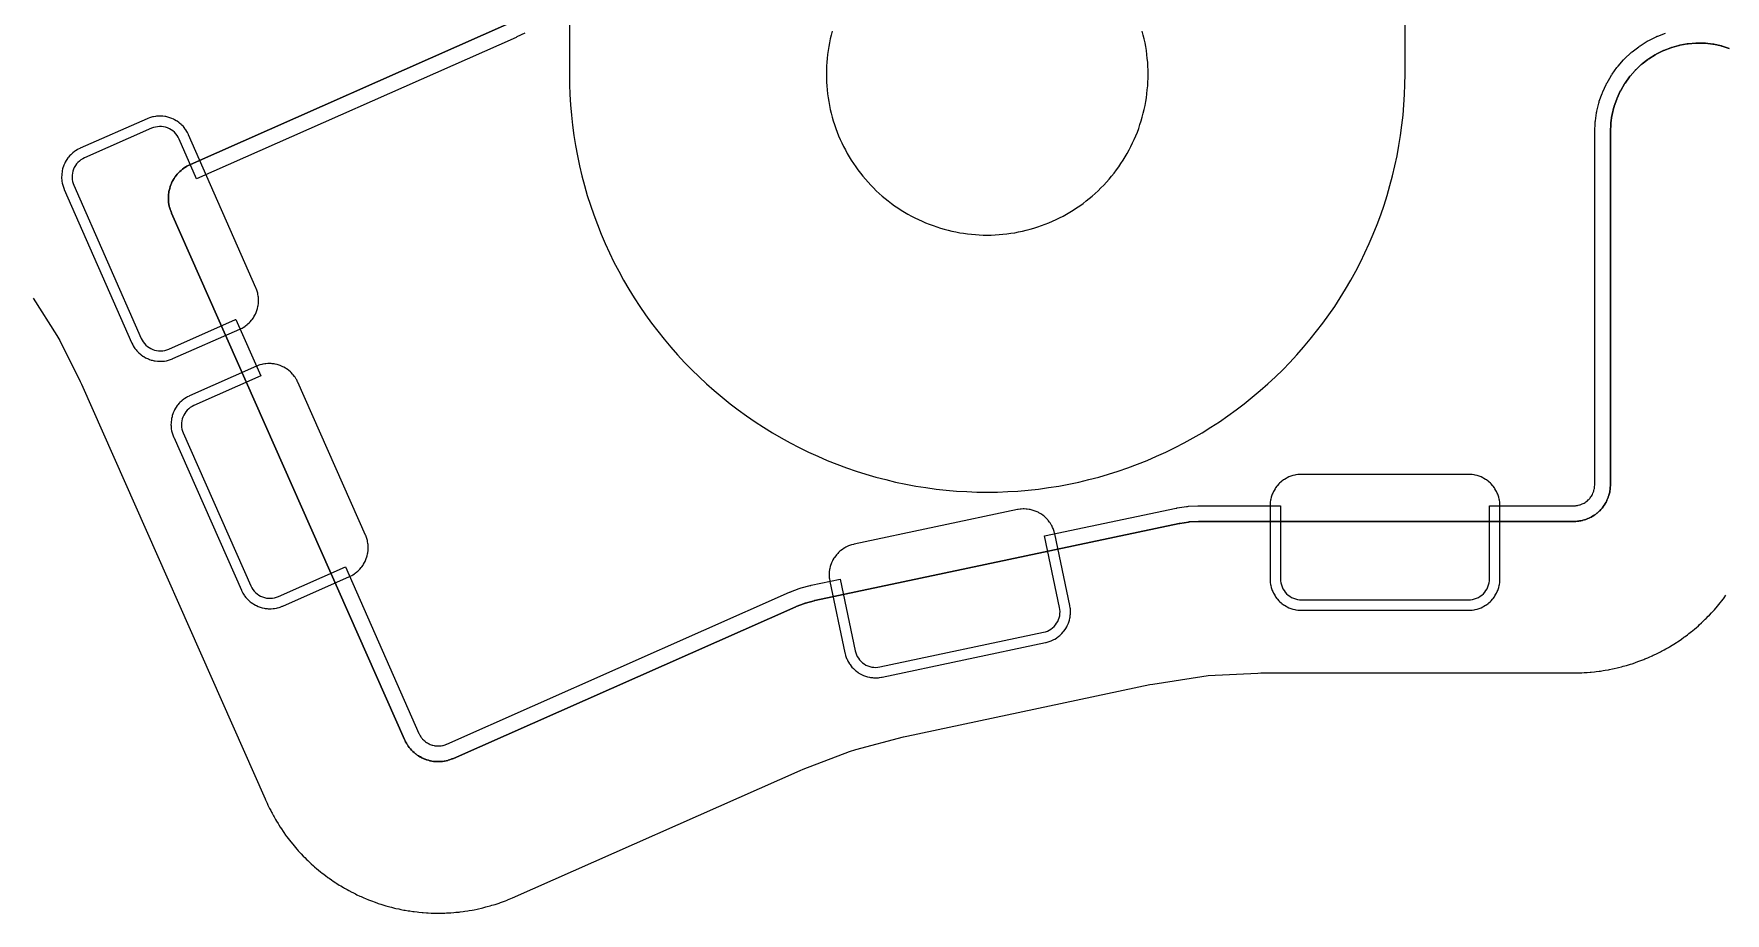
# Model space of a CAD drawing. Header units: millimetres. Extents: x 95 to 297, y -137 to -20.
# Drawn here: x 147.2 to 228.2, y -137.1 to -95.1 of the extents above; entities that cross this region are included whole.
import ezdxf

# ---------------------------------------------------------------- set-up
doc = ezdxf.new("R2010")
doc.units = ezdxf.units.MM
for name, color, linetype in [('BARE', 7, 'Continuous'), ('GASKET_POCKETS', 3, 'Continuous'), ('INNER_WALL', 2, 'Continuous'), ('MOUNT_ZONE', 6, 'Continuous'), ('MOUNTS', 5, 'Continuous'), ('OUTER_WALL', 1, 'Continuous'), ('PLATE', 4, 'Continuous')]:
    doc.layers.add(name, color=color, linetype=linetype)

msp = doc.modelspace()

# ---------------------------------------------------------------- linework, layer by layer
at = {"layer": 'BARE'}
for points in [[(228.378, -95.767), (228.036, -95.66), (228.026, -95.657), (227.998, -95.65), (227.987, -95.648), (227.637, -95.574), (227.627, -95.572), (227.598, -95.567), (227.587, -95.566), (227.232, -95.526), (227.221, -95.525), (227.192, -95.523), (227.182, -95.523), (226.824, -95.517), (226.813, -95.517), (226.784, -95.518), (226.773, -95.519), (226.417, -95.548), (226.406, -95.549), (226.377, -95.553), (226.367, -95.554), (226.014, -95.617), (226.004, -95.619), (225.976, -95.626), (225.965, -95.629), (225.621, -95.725), (225.61, -95.728), (225.583, -95.737), (225.573, -95.741), (225.239, -95.87), (225.229, -95.874), (225.203, -95.886), (225.193, -95.891), (224.873, -96.051), (224.864, -96.056), (224.839, -96.07), (224.829, -96.076), (224.526, -96.266), (224.517, -96.272), (224.494, -96.289), (224.485, -96.295), (224.202, -96.514), (224.193, -96.521), (224.171, -96.539), (224.163, -96.547), (223.903, -96.792), (223.895, -96.799), (223.875, -96.82), (223.868, -96.828), (223.631, -97.097), (223.624, -97.105), (223.606, -97.127), (223.6, -97.136), (223.391, -97.426), (223.384, -97.435), (223.369, -97.459), (223.363, -97.468), (223.183, -97.777), (223.177, -97.787), (223.164, -97.812), (223.159, -97.822), (223.009, -98.147), (223.005, -98.157), (222.994, -98.184), (222.99, -98.194), (222.872, -98.532), (222.869, -98.542), (222.861, -98.569), (222.858, -98.58), (222.773, -98.927), (222.77, -98.938), (222.765, -98.966), (222.763, -98.977), (222.712, -99.331), (222.71, -99.342), (222.707, -99.37), (222.707, -99.381), (222.688, -99.768), (222.688, -99.774), (222.688, -99.792), (222.688, -99.796), (222.688, -116.631), (222.687, -116.668), (222.687, -116.669), (222.686, -116.706), (222.684, -116.747), (222.678, -116.82), (222.678, -116.823), (222.669, -116.896), (222.666, -116.917), (222.653, -116.99), (222.653, -116.992), (222.637, -117.064), (222.631, -117.086), (222.612, -117.156), (222.611, -117.159), (222.588, -117.229), (222.58, -117.25), (222.554, -117.318), (222.553, -117.32), (222.523, -117.388), (222.514, -117.408), (222.481, -117.473), (222.479, -117.475), (222.443, -117.54), (222.432, -117.559), (222.392, -117.621), (222.391, -117.623), (222.349, -117.683), (222.336, -117.701), (222.29, -117.759), (222.289, -117.76), (222.241, -117.816), (222.226, -117.833), (222.175, -117.886), (222.173, -117.888), (222.12, -117.938), (222.104, -117.953), (222.048, -118.001), (222.046, -118.003), (221.988, -118.048), (221.97, -118.061), (221.91, -118.104), (221.908, -118.105), (221.846, -118.144), (221.827, -118.156), (221.763, -118.192), (221.761, -118.193), (221.695, -118.226), (221.675, -118.236), (221.608, -118.265), (221.606, -118.266), (221.537, -118.293), (221.516, -118.3), (221.446, -118.323), (221.444, -118.324), (221.373, -118.344), (221.352, -118.349), (221.28, -118.365), (221.278, -118.366), (221.205, -118.378), (221.183, -118.381), (221.11, -118.39), (221.108, -118.391), (221.034, -118.396), (220.993, -118.398), (220.957, -118.4), (220.955, -118.4), (220.918, -118.4), (202.997, -118.4), (202.991, -118.4), (202.972, -118.401), (202.967, -118.401), (202.548, -118.423), (202.536, -118.423), (202.505, -118.427), (202.494, -118.428), (202.079, -118.494), (202.073, -118.495), (202.054, -118.498), (202.049, -118.499), (184.605, -122.188), (184.599, -122.189), (184.58, -122.194), (184.575, -122.195), (184.17, -122.303), (184.159, -122.306), (184.129, -122.316), (184.118, -122.32), (183.726, -122.47), (183.72, -122.472), (183.702, -122.479), (183.698, -122.481), (167.311, -129.736), (167.277, -129.75), (167.276, -129.751), (167.242, -129.765), (167.204, -129.779), (167.134, -129.804), (167.132, -129.805), (167.061, -129.826), (167.04, -129.832), (166.969, -129.85), (166.967, -129.85), (166.894, -129.865), (166.873, -129.869), (166.8, -129.879), (166.797, -129.88), (166.724, -129.887), (166.702, -129.888), (166.629, -129.892), (166.626, -129.892), (166.553, -129.892), (166.53, -129.891), (166.457, -129.888), (166.455, -129.888), (166.381, -129.88), (166.359, -129.878), (166.287, -129.867), (166.284, -129.866), (166.212, -129.852), (166.191, -129.847), (166.119, -129.829), (166.117, -129.829), (166.046, -129.807), (166.025, -129.8), (165.956, -129.775), (165.954, -129.775), (165.886, -129.746), (165.866, -129.737), (165.799, -129.706), (165.797, -129.705), (165.732, -129.67), (165.713, -129.659), (165.65, -129.621), (165.648, -129.62), (165.587, -129.579), (165.569, -129.566), (165.51, -129.523), (165.508, -129.521), (165.451, -129.474), (165.434, -129.46), (165.38, -129.411), (165.378, -129.409), (165.326, -129.357), (165.311, -129.341), (165.261, -129.286), (165.26, -129.284), (165.213, -129.227), (165.199, -129.21), (165.156, -129.151), (165.154, -129.149), (165.113, -129.088), (165.101, -129.069), (165.064, -129.006), (165.062, -129.004), (165.028, -128.939), (165.009, -128.902), (164.993, -128.869), (164.993, -128.868), (164.977, -128.835), (153.83, -103.655), (153.815, -103.621), (153.815, -103.62), (153.801, -103.586), (153.786, -103.547), (153.762, -103.478), (153.761, -103.476), (153.74, -103.405), (153.734, -103.384), (153.716, -103.313), (153.715, -103.31), (153.701, -103.238), (153.697, -103.216), (153.686, -103.144), (153.686, -103.141), (153.679, -103.068), (153.677, -103.046), (153.674, -102.972), (153.674, -102.97), (153.674, -102.896), (153.674, -102.874), (153.678, -102.801), (153.678, -102.798), (153.685, -102.725), (153.688, -102.703), (153.699, -102.63), (153.699, -102.628), (153.714, -102.556), (153.719, -102.534), (153.736, -102.463), (153.737, -102.461), (153.758, -102.39), (153.765, -102.369), (153.79, -102.3), (153.791, -102.298), (153.819, -102.23), (153.828, -102.21), (153.86, -102.143), (153.861, -102.141), (153.896, -102.076), (153.906, -102.057), (153.944, -101.994), (153.946, -101.992), (153.987, -101.93), (153.999, -101.912), (154.043, -101.853), (154.045, -101.851), (154.091, -101.794), (154.106, -101.778), (154.155, -101.723), (154.157, -101.722), (154.209, -101.669), (154.225, -101.654), (154.279, -101.605), (154.281, -101.603), (154.338, -101.557), (154.356, -101.543), (154.415, -101.499), (154.417, -101.498), (154.478, -101.457), (154.497, -101.445), (154.56, -101.407), (154.562, -101.406), (154.627, -101.372), (154.664, -101.353), (154.697, -101.337), (154.698, -101.336), (154.731, -101.321), (170.004, -94.56)], [(147.204, -107.711), (148.329, -109.501), (148.471, -109.752), (149.452, -111.706), (149.513, -111.836), (158.308, -131.679), (158.323, -131.714), (158.366, -131.808), (158.401, -131.885), (158.44, -131.969), (158.518, -132.128), (158.571, -132.233), (158.611, -132.311), (158.634, -132.356), (158.704, -132.486), (158.732, -132.536), (158.805, -132.663), (158.846, -132.732), (158.922, -132.859), (158.956, -132.913), (159.031, -133.032), (159.083, -133.111), (159.169, -133.239), (159.2, -133.284), (159.285, -133.404), (159.333, -133.469), (159.421, -133.588), (159.46, -133.638), (159.547, -133.748), (159.606, -133.822), (159.704, -133.941), (159.74, -133.983), (159.836, -134.094), (159.89, -134.154), (159.989, -134.264), (160.033, -134.31), (160.13, -134.411), (160.196, -134.479), (160.306, -134.588), (160.345, -134.626), (160.452, -134.727), (160.511, -134.781), (160.621, -134.881), (160.669, -134.923), (160.775, -135.014), (160.848, -135.075), (160.968, -135.172), (161.011, -135.207), (161.127, -135.296), (161.191, -135.345), (161.31, -135.433), (161.362, -135.47), (161.477, -135.55), (161.555, -135.604), (161.684, -135.689), (161.73, -135.719), (161.854, -135.797), (161.923, -135.839), (162.05, -135.915), (162.105, -135.947), (162.227, -136.015), (162.311, -136.061), (162.447, -136.133), (162.496, -136.158), (162.627, -136.224), (162.699, -136.259), (162.834, -136.322), (162.892, -136.348), (163.02, -136.405), (163.107, -136.442), (163.25, -136.5), (163.301, -136.521), (163.438, -136.573), (163.514, -136.601), (163.653, -136.65), (163.714, -136.671), (163.847, -136.714), (163.937, -136.743), (164.085, -136.787), (164.138, -136.802), (164.279, -136.841), (164.357, -136.861), (164.501, -136.897), (164.563, -136.911), (164.7, -136.941), (164.793, -136.961), (164.944, -136.99), (164.998, -137), (165.143, -137.025), (165.223, -137.037), (165.369, -137.059), (165.432, -137.067), (165.572, -137.084), (165.666, -137.094), (165.819, -137.109), (165.874, -137.113), (166.02, -137.124), (166.101, -137.128), (166.249, -137.135), (166.312, -137.137), (166.453, -137.14), (166.548, -137.141), (166.702, -137.141), (166.757, -137.14), (166.903, -137.136), (166.984, -137.132), (167.132, -137.125), (167.195, -137.12), (167.335, -137.11), (167.43, -137.101), (167.583, -137.086), (167.638, -137.08), (167.783, -137.061), (167.863, -137.05), (168.01, -137.028), (168.072, -137.017), (168.21, -136.993), (168.304, -136.975), (168.455, -136.945), (168.509, -136.933), (168.652, -136.901), (168.73, -136.882), (168.873, -136.845), (168.935, -136.829), (169.07, -136.791), (169.161, -136.765), (169.308, -136.719), (169.361, -136.703), (169.5, -136.656), (169.576, -136.63), (169.715, -136.579), (169.803, -136.546), (169.881, -136.516), (169.897, -136.51), (170.137, -136.41), (183.917, -130.313), (184.061, -130.254), (186.272, -129.41), (186.569, -129.314), (188.856, -128.704), (189.008, -128.668), (200.638, -126.208), (200.792, -126.18), (203.132, -125.811), (203.443, -125.778), (205.809, -125.655), (205.965, -125.651), (220.816, -125.65), (220.856, -125.65), (220.962, -125.649), (221.048, -125.648), (221.138, -125.646), (221.315, -125.64), (221.432, -125.634), (221.52, -125.629), (221.571, -125.625), (221.718, -125.614), (221.775, -125.609), (221.92, -125.594), (222, -125.585), (222.147, -125.566), (222.21, -125.557), (222.349, -125.536), (222.443, -125.521), (222.594, -125.494), (222.649, -125.484), (222.792, -125.455), (222.871, -125.438), (223.016, -125.405), (223.077, -125.39), (223.213, -125.355), (223.305, -125.331), (223.453, -125.289), (223.506, -125.273), (223.646, -125.23), (223.723, -125.206), (223.864, -125.159), (223.924, -125.138), (224.056, -125.09), (224.144, -125.057), (224.288, -125.001), (224.339, -124.98), (224.474, -124.924), (224.548, -124.891), (224.684, -124.831), (224.741, -124.804), (224.868, -124.744), (224.953, -124.702), (225.09, -124.632), (225.139, -124.607), (225.268, -124.537), (225.339, -124.498), (225.467, -124.424), (225.522, -124.392), (225.642, -124.32), (225.723, -124.27), (225.853, -124.187), (225.899, -124.156), (226.02, -124.075), (226.087, -124.029), (226.208, -123.943), (226.259, -123.905), (226.371, -123.821), (226.447, -123.764), (226.568, -123.669), (226.611, -123.634), (226.724, -123.541), (226.785, -123.488), (226.897, -123.391), (226.944, -123.349), (227.048, -123.254), (227.117, -123.19), (227.229, -123.083), (227.268, -123.044), (227.371, -122.94), (227.427, -122.882), (227.529, -122.775), (227.572, -122.728), (227.666, -122.624), (227.729, -122.552), (227.829, -122.435), (227.864, -122.393), (227.957, -122.279), (228.007, -122.216), (228.098, -122.099), (228.136, -122.048), (228.219, -121.935)]]:
    msp.add_lwpolyline(points, dxfattribs=at)
at = {"layer": 'GASKET_POCKETS'}
for points in [[(148.69, -102.521), (151.912, -109.844), (151.922, -109.866), (151.966, -109.954), (151.99, -109.996), (152.042, -110.079), (152.07, -110.12), (152.13, -110.197), (152.162, -110.234), (152.23, -110.306), (152.265, -110.34), (152.339, -110.404), (152.378, -110.434), (152.458, -110.491), (152.5, -110.517), (152.585, -110.566), (152.629, -110.588), (152.718, -110.628), (152.764, -110.646), (152.857, -110.677), (152.904, -110.69), (153, -110.712), (153.048, -110.72), (153.146, -110.733), (153.195, -110.736), (153.293, -110.739), (153.342, -110.738), (153.44, -110.731), (153.488, -110.725), (153.585, -110.709), (153.633, -110.698), (153.728, -110.672), (153.774, -110.657), (153.866, -110.622), (153.889, -110.613), (157.092, -109.203), (157.114, -109.193), (157.202, -109.149), (157.245, -109.125), (157.328, -109.073), (157.368, -109.044), (157.446, -108.984), (157.483, -108.952), (157.554, -108.885), (157.588, -108.849), (157.653, -108.775), (157.683, -108.737), (157.74, -108.657), (157.766, -108.615), (157.815, -108.53), (157.837, -108.486), (157.877, -108.397), (157.895, -108.351), (157.926, -108.258), (157.939, -108.21), (157.961, -108.115), (157.969, -108.066), (157.981, -107.969), (157.985, -107.92), (157.988, -107.822), (157.987, -107.773), (157.98, -107.675), (157.974, -107.626), (157.957, -107.53), (157.947, -107.482), (157.921, -107.387), (157.906, -107.34), (157.871, -107.249), (157.861, -107.226), (154.64, -99.903), (154.629, -99.881), (154.585, -99.793), (154.561, -99.751), (154.509, -99.668), (154.481, -99.627), (154.421, -99.55), (154.389, -99.513), (154.321, -99.441), (154.286, -99.407), (154.212, -99.343), (154.173, -99.313), (154.093, -99.256), (154.052, -99.23), (153.967, -99.181), (153.923, -99.159), (153.833, -99.119), (153.787, -99.101), (153.694, -99.07), (153.647, -99.057), (153.551, -99.035), (153.503, -99.027), (153.406, -99.014), (153.357, -99.011), (153.259, -99.008), (153.21, -99.009), (153.112, -99.016), (153.063, -99.022), (152.966, -99.038), (152.918, -99.049), (152.824, -99.075), (152.777, -99.09), (152.685, -99.125), (152.663, -99.134), (149.459, -100.544), (149.437, -100.554), (149.349, -100.598), (149.306, -100.622), (149.223, -100.674), (149.183, -100.703), (149.105, -100.763), (149.068, -100.795), (148.997, -100.862), (148.963, -100.898), (148.899, -100.972), (148.868, -101.01), (148.812, -101.09), (148.785, -101.132), (148.737, -101.217), (148.715, -101.261), (148.675, -101.35), (148.657, -101.396), (148.626, -101.489), (148.612, -101.537), (148.591, -101.632), (148.582, -101.681), (148.57, -101.778), (148.566, -101.827), (148.563, -101.925), (148.565, -101.974), (148.572, -102.072), (148.577, -102.121), (148.594, -102.217), (148.604, -102.265), (148.63, -102.36), (148.646, -102.407), (148.681, -102.498), (148.69, -102.521)], [(153.926, -114.372), (157.165, -121.687), (157.176, -121.709), (157.22, -121.797), (157.244, -121.839), (157.296, -121.922), (157.324, -121.962), (157.385, -122.04), (157.417, -122.077), (157.484, -122.148), (157.52, -122.182), (157.594, -122.246), (157.633, -122.276), (157.713, -122.333), (157.755, -122.359), (157.84, -122.408), (157.884, -122.43), (157.973, -122.469), (158.019, -122.487), (158.112, -122.518), (158.16, -122.531), (158.255, -122.553), (158.304, -122.561), (158.401, -122.573), (158.45, -122.577), (158.548, -122.579), (158.597, -122.578), (158.695, -122.571), (158.744, -122.565), (158.841, -122.548), (158.888, -122.537), (158.983, -122.511), (159.03, -122.496), (159.121, -122.461), (159.144, -122.451), (162.344, -121.034), (162.366, -121.024), (162.454, -120.98), (162.497, -120.956), (162.58, -120.903), (162.62, -120.875), (162.697, -120.815), (162.734, -120.783), (162.806, -120.715), (162.839, -120.679), (162.904, -120.605), (162.934, -120.566), (162.99, -120.486), (163.017, -120.445), (163.065, -120.359), (163.087, -120.316), (163.127, -120.226), (163.145, -120.18), (163.175, -120.087), (163.188, -120.04), (163.21, -119.944), (163.218, -119.896), (163.23, -119.798), (163.234, -119.749), (163.237, -119.651), (163.235, -119.602), (163.228, -119.504), (163.222, -119.456), (163.205, -119.359), (163.195, -119.311), (163.169, -119.216), (163.153, -119.17), (163.118, -119.078), (163.109, -119.056), (159.87, -111.74), (159.86, -111.718), (159.815, -111.63), (159.791, -111.588), (159.739, -111.505), (159.711, -111.465), (159.65, -111.387), (159.618, -111.35), (159.551, -111.279), (159.515, -111.245), (159.441, -111.181), (159.402, -111.151), (159.322, -111.094), (159.28, -111.068), (159.195, -111.02), (159.151, -110.998), (159.062, -110.958), (159.016, -110.94), (158.923, -110.909), (158.875, -110.896), (158.78, -110.875), (158.731, -110.866), (158.634, -110.854), (158.585, -110.85), (158.487, -110.848), (158.438, -110.849), (158.34, -110.856), (158.291, -110.862), (158.195, -110.879), (158.147, -110.89), (158.052, -110.916), (158.005, -110.931), (157.914, -110.967), (157.891, -110.976), (154.691, -112.393), (154.669, -112.403), (154.581, -112.447), (154.538, -112.472), (154.455, -112.524), (154.415, -112.552), (154.338, -112.613), (154.301, -112.645), (154.229, -112.712), (154.196, -112.748), (154.132, -112.822), (154.101, -112.861), (154.045, -112.941), (154.018, -112.982), (153.97, -113.068), (153.948, -113.112), (153.908, -113.201), (153.891, -113.247), (153.86, -113.34), (153.847, -113.388), (153.825, -113.483), (153.817, -113.532), (153.805, -113.629), (153.801, -113.678), (153.798, -113.776), (153.8, -113.825), (153.807, -113.923), (153.813, -113.972), (153.83, -114.068), (153.84, -114.116), (153.866, -114.211), (153.882, -114.257), (153.917, -114.349), (153.926, -114.372)], [(207.9, -122.65), (215.9, -122.65), (215.925, -122.649), (216.023, -122.645), (216.071, -122.64), (216.168, -122.625), (216.217, -122.616), (216.312, -122.592), (216.359, -122.578), (216.451, -122.545), (216.496, -122.526), (216.585, -122.484), (216.628, -122.461), (216.713, -122.41), (216.753, -122.383), (216.832, -122.325), (216.87, -122.293), (216.943, -122.228), (216.978, -122.193), (217.043, -122.12), (217.075, -122.082), (217.133, -122.003), (217.16, -121.963), (217.211, -121.878), (217.234, -121.835), (217.276, -121.746), (217.295, -121.701), (217.328, -121.609), (217.342, -121.562), (217.366, -121.467), (217.375, -121.418), (217.39, -121.321), (217.395, -121.273), (217.399, -121.175), (217.4, -121.15), (217.4, -117.65), (217.399, -117.625), (217.395, -117.527), (217.39, -117.479), (217.375, -117.382), (217.366, -117.333), (217.342, -117.238), (217.328, -117.191), (217.295, -117.099), (217.276, -117.054), (217.234, -116.965), (217.211, -116.922), (217.16, -116.837), (217.133, -116.797), (217.075, -116.718), (217.043, -116.68), (216.978, -116.607), (216.943, -116.572), (216.87, -116.507), (216.832, -116.475), (216.753, -116.417), (216.713, -116.39), (216.628, -116.339), (216.585, -116.316), (216.496, -116.274), (216.451, -116.255), (216.359, -116.222), (216.312, -116.208), (216.217, -116.184), (216.168, -116.175), (216.071, -116.16), (216.023, -116.155), (215.925, -116.151), (215.9, -116.15), (207.9, -116.15), (207.875, -116.151), (207.777, -116.155), (207.729, -116.16), (207.632, -116.175), (207.583, -116.184), (207.488, -116.208), (207.441, -116.222), (207.349, -116.255), (207.304, -116.274), (207.215, -116.316), (207.172, -116.339), (207.087, -116.39), (207.047, -116.417), (206.968, -116.475), (206.93, -116.507), (206.857, -116.572), (206.822, -116.607), (206.757, -116.68), (206.725, -116.718), (206.667, -116.797), (206.64, -116.837), (206.589, -116.922), (206.566, -116.965), (206.524, -117.054), (206.505, -117.099), (206.472, -117.191), (206.458, -117.238), (206.434, -117.333), (206.425, -117.382), (206.41, -117.479), (206.405, -117.527), (206.401, -117.625), (206.4, -117.65), (206.4, -121.15), (206.401, -121.175), (206.405, -121.273), (206.41, -121.321), (206.425, -121.418), (206.434, -121.467), (206.458, -121.562), (206.472, -121.609), (206.505, -121.701), (206.524, -121.746), (206.566, -121.835), (206.589, -121.878), (206.64, -121.963), (206.667, -122.003), (206.725, -122.082), (206.757, -122.12), (206.822, -122.193), (206.857, -122.228), (206.93, -122.293), (206.968, -122.325), (207.047, -122.383), (207.087, -122.41), (207.172, -122.461), (207.215, -122.484), (207.304, -122.526), (207.349, -122.545), (207.441, -122.578), (207.488, -122.592), (207.583, -122.616), (207.632, -122.625), (207.729, -122.64), (207.777, -122.645), (207.875, -122.649), (207.9, -122.65)], [(187.831, -125.85), (195.658, -124.195), (195.682, -124.189), (195.777, -124.164), (195.824, -124.149), (195.916, -124.115), (195.961, -124.096), (196.049, -124.053), (196.092, -124.029), (196.176, -123.978), (196.216, -123.95), (196.294, -123.89), (196.332, -123.859), (196.404, -123.792), (196.438, -123.757), (196.503, -123.683), (196.534, -123.645), (196.591, -123.566), (196.618, -123.524), (196.667, -123.44), (196.69, -123.396), (196.731, -123.307), (196.749, -123.261), (196.781, -123.169), (196.795, -123.121), (196.817, -123.026), (196.826, -122.978), (196.84, -122.88), (196.844, -122.832), (196.848, -122.734), (196.847, -122.684), (196.841, -122.587), (196.836, -122.538), (196.82, -122.441), (196.815, -122.417), (196.091, -118.992), (196.086, -118.969), (196.061, -118.874), (196.046, -118.827), (196.012, -118.735), (195.992, -118.69), (195.949, -118.602), (195.926, -118.559), (195.874, -118.475), (195.847, -118.435), (195.787, -118.356), (195.756, -118.319), (195.689, -118.247), (195.654, -118.213), (195.58, -118.148), (195.542, -118.117), (195.462, -118.06), (195.421, -118.033), (195.336, -117.983), (195.293, -117.961), (195.204, -117.92), (195.158, -117.902), (195.065, -117.87), (195.018, -117.856), (194.923, -117.833), (194.874, -117.824), (194.777, -117.811), (194.728, -117.807), (194.63, -117.803), (194.581, -117.804), (194.483, -117.81), (194.435, -117.815), (194.338, -117.831), (194.313, -117.835), (186.487, -119.49), (186.463, -119.496), (186.368, -119.521), (186.321, -119.536), (186.229, -119.57), (186.184, -119.589), (186.096, -119.632), (186.053, -119.656), (185.969, -119.707), (185.929, -119.735), (185.851, -119.795), (185.813, -119.826), (185.741, -119.893), (185.707, -119.928), (185.642, -120.002), (185.611, -120.04), (185.554, -120.119), (185.527, -120.16), (185.477, -120.245), (185.455, -120.289), (185.414, -120.378), (185.396, -120.424), (185.364, -120.516), (185.35, -120.563), (185.327, -120.659), (185.318, -120.707), (185.305, -120.804), (185.301, -120.853), (185.297, -120.951), (185.298, -121), (185.304, -121.098), (185.309, -121.147), (185.325, -121.244), (185.329, -121.268), (186.053, -124.692), (186.059, -124.716), (186.084, -124.811), (186.099, -124.858), (186.133, -124.95), (186.152, -124.995), (186.195, -125.083), (186.219, -125.126), (186.271, -125.21), (186.298, -125.25), (186.358, -125.328), (186.389, -125.366), (186.456, -125.438), (186.491, -125.472), (186.565, -125.537), (186.603, -125.568), (186.683, -125.625), (186.724, -125.652), (186.808, -125.702), (186.852, -125.724), (186.941, -125.765), (186.987, -125.783), (187.08, -125.815), (187.127, -125.829), (187.222, -125.852), (187.27, -125.861), (187.368, -125.874), (187.416, -125.878), (187.515, -125.882), (187.564, -125.881), (187.662, -125.875), (187.71, -125.87), (187.807, -125.854), (187.831, -125.85)]]:
    msp.add_lwpolyline(points, close=True, dxfattribs=at)
at = {"layer": 'INNER_WALL'}
msp.add_lwpolyline([(170.004, -94.56), (154.731, -101.321), (154.698, -101.336), (154.697, -101.337), (154.664, -101.353), (154.627, -101.372), (154.562, -101.406), (154.56, -101.407), (154.497, -101.445), (154.478, -101.457), (154.417, -101.498), (154.415, -101.499), (154.356, -101.543), (154.338, -101.557), (154.281, -101.603), (154.279, -101.605), (154.225, -101.654), (154.209, -101.669), (154.157, -101.722), (154.155, -101.723), (154.106, -101.778), (154.091, -101.794), (154.045, -101.851), (154.043, -101.853), (153.999, -101.912), (153.987, -101.93), (153.946, -101.992), (153.944, -101.994), (153.906, -102.057), (153.896, -102.076), (153.861, -102.141), (153.86, -102.143), (153.828, -102.21), (153.819, -102.23), (153.791, -102.298), (153.79, -102.3), (153.765, -102.369), (153.758, -102.39), (153.737, -102.461), (153.736, -102.463), (153.719, -102.534), (153.714, -102.556), (153.699, -102.628), (153.699, -102.63), (153.688, -102.703), (153.685, -102.725), (153.678, -102.798), (153.678, -102.801), (153.674, -102.874), (153.674, -102.896), (153.674, -102.97), (153.674, -102.972), (153.677, -103.046), (153.679, -103.068), (153.686, -103.141), (153.686, -103.144), (153.697, -103.216), (153.701, -103.238), (153.715, -103.31), (153.716, -103.313), (153.734, -103.384), (153.74, -103.405), (153.761, -103.476), (153.762, -103.478), (153.786, -103.547), (153.801, -103.586), (153.815, -103.62), (153.815, -103.621), (153.83, -103.655), (164.977, -128.835), (164.993, -128.868), (164.993, -128.869), (165.009, -128.902), (165.028, -128.939), (165.062, -129.004), (165.064, -129.006), (165.101, -129.069), (165.113, -129.088), (165.154, -129.149), (165.156, -129.151), (165.199, -129.21), (165.213, -129.227), (165.26, -129.284), (165.261, -129.286), (165.311, -129.341), (165.326, -129.357), (165.378, -129.409), (165.38, -129.411), (165.434, -129.46), (165.451, -129.474), (165.508, -129.521), (165.51, -129.523), (165.569, -129.566), (165.587, -129.579), (165.648, -129.62), (165.65, -129.621), (165.713, -129.659), (165.732, -129.67), (165.797, -129.705), (165.799, -129.706), (165.866, -129.737), (165.886, -129.746), (165.954, -129.775), (165.956, -129.775), (166.025, -129.8), (166.046, -129.807), (166.117, -129.829), (166.119, -129.829), (166.191, -129.847), (166.212, -129.852), (166.284, -129.866), (166.287, -129.867), (166.359, -129.878), (166.381, -129.88), (166.455, -129.888), (166.457, -129.888), (166.53, -129.891), (166.553, -129.892), (166.626, -129.892), (166.629, -129.892), (166.702, -129.888), (166.724, -129.887), (166.797, -129.88), (166.8, -129.879), (166.873, -129.869), (166.894, -129.865), (166.967, -129.85), (166.969, -129.85), (167.04, -129.832), (167.061, -129.826), (167.132, -129.805), (167.134, -129.804), (167.204, -129.779), (167.242, -129.765), (167.276, -129.751), (167.277, -129.75), (167.311, -129.736), (183.698, -122.481), (183.702, -122.479), (183.72, -122.472), (183.726, -122.47), (184.118, -122.32), (184.129, -122.316), (184.159, -122.306), (184.17, -122.303), (184.575, -122.195), (184.58, -122.194), (184.599, -122.189), (184.605, -122.188), (202.049, -118.499), (202.054, -118.498), (202.073, -118.495), (202.079, -118.494), (202.494, -118.428), (202.505, -118.427), (202.536, -118.423), (202.548, -118.423), (202.967, -118.401), (202.972, -118.401), (202.991, -118.4), (202.997, -118.4), (220.918, -118.4), (220.955, -118.4), (220.957, -118.4), (220.993, -118.398), (221.034, -118.396), (221.108, -118.391), (221.11, -118.39), (221.183, -118.381), (221.205, -118.378), (221.278, -118.366), (221.28, -118.365), (221.352, -118.349), (221.373, -118.344), (221.444, -118.324), (221.446, -118.323), (221.516, -118.3), (221.537, -118.293), (221.606, -118.266), (221.608, -118.265), (221.675, -118.236), (221.695, -118.226), (221.761, -118.193), (221.763, -118.192), (221.827, -118.156), (221.846, -118.144), (221.908, -118.105), (221.91, -118.104), (221.97, -118.061), (221.988, -118.048), (222.046, -118.003), (222.048, -118.001), (222.104, -117.953), (222.12, -117.938), (222.173, -117.888), (222.175, -117.886), (222.226, -117.833), (222.241, -117.816), (222.289, -117.76), (222.29, -117.759), (222.336, -117.701), (222.349, -117.683), (222.391, -117.623), (222.392, -117.621), (222.432, -117.559), (222.443, -117.54), (222.479, -117.475), (222.481, -117.473), (222.514, -117.408), (222.523, -117.388), (222.553, -117.32), (222.554, -117.318), (222.58, -117.25), (222.588, -117.229), (222.611, -117.159), (222.612, -117.156), (222.631, -117.086), (222.637, -117.064), (222.653, -116.992), (222.653, -116.99), (222.666, -116.917), (222.669, -116.896), (222.678, -116.823), (222.678, -116.82), (222.684, -116.747), (222.686, -116.706), (222.687, -116.669), (222.687, -116.668), (222.688, -116.631), (222.688, -99.796), (222.688, -99.792), (222.688, -99.774), (222.688, -99.768), (222.707, -99.381), (222.707, -99.37), (222.71, -99.342), (222.712, -99.331), (222.763, -98.977), (222.765, -98.966), (222.77, -98.938), (222.773, -98.927), (222.858, -98.58), (222.861, -98.569), (222.869, -98.542), (222.872, -98.532), (222.99, -98.194), (222.994, -98.184), (223.005, -98.157), (223.009, -98.147), (223.159, -97.822), (223.164, -97.812), (223.177, -97.787), (223.183, -97.777), (223.363, -97.468), (223.369, -97.459), (223.384, -97.435), (223.391, -97.426), (223.6, -97.136), (223.606, -97.127), (223.624, -97.105), (223.631, -97.097), (223.868, -96.828), (223.875, -96.82), (223.895, -96.799), (223.903, -96.792), (224.163, -96.547), (224.171, -96.539), (224.193, -96.521), (224.202, -96.514), (224.485, -96.295), (224.494, -96.289), (224.517, -96.272), (224.526, -96.266), (224.829, -96.076), (224.839, -96.07), (224.864, -96.056), (224.873, -96.051), (225.193, -95.891), (225.203, -95.886), (225.229, -95.874), (225.239, -95.87), (225.573, -95.741), (225.583, -95.737), (225.61, -95.728), (225.621, -95.725), (225.965, -95.629), (225.976, -95.626), (226.004, -95.619), (226.014, -95.617), (226.367, -95.554), (226.377, -95.553), (226.406, -95.549), (226.417, -95.548), (226.773, -95.519), (226.784, -95.518), (226.813, -95.517), (226.824, -95.517), (227.182, -95.523), (227.192, -95.523), (227.221, -95.525), (227.232, -95.526), (227.587, -95.566), (227.598, -95.567), (227.627, -95.572), (227.637, -95.574), (227.987, -95.648), (227.998, -95.65), (228.026, -95.657), (228.036, -95.66), (228.378, -95.767)], dxfattribs=at)
at = {"layer": 'MOUNT_ZONE'}
msp.add_lwpolyline([(172.863, -58.8), (172.863, -97), (172.869, -97.491), (172.887, -97.981), (172.917, -98.471), (172.959, -98.96), (173.013, -99.448), (173.079, -99.935), (173.157, -100.419), (173.247, -100.902), (173.348, -101.382), (173.462, -101.86), (173.587, -102.334), (173.724, -102.806), (173.872, -103.274), (174.032, -103.738), (174.203, -104.198), (174.385, -104.654), (174.578, -105.105), (174.783, -105.551), (174.998, -105.992), (175.224, -106.428), (175.461, -106.858), (175.708, -107.282), (175.965, -107.7), (176.233, -108.111), (176.511, -108.516), (176.798, -108.914), (177.096, -109.305), (177.402, -109.688), (177.718, -110.063), (178.043, -110.431), (178.378, -110.791), (178.72, -111.142), (179.072, -111.485), (179.431, -111.819), (179.799, -112.144), (180.175, -112.46), (180.558, -112.767), (180.949, -113.064), (181.346, -113.352), (181.751, -113.629), (182.163, -113.897), (182.58, -114.155), (183.005, -114.402), (183.435, -114.638), (183.87, -114.864), (184.311, -115.08), (184.758, -115.284), (185.209, -115.478), (185.665, -115.66), (186.125, -115.831), (186.589, -115.991), (187.057, -116.139), (187.528, -116.276), (188.003, -116.401), (188.48, -116.514), (188.961, -116.616), (189.443, -116.706), (189.928, -116.784), (190.414, -116.85), (190.902, -116.904), (191.391, -116.946), (191.881, -116.976), (192.372, -116.994), (192.863, -117), (193.353, -116.994), (193.844, -116.976), (194.334, -116.946), (194.823, -116.904), (195.311, -116.85), (195.797, -116.784), (196.282, -116.706), (196.764, -116.616), (197.245, -116.514), (197.722, -116.401), (198.197, -116.276), (198.668, -116.139), (199.136, -115.991), (199.6, -115.831), (200.06, -115.66), (200.516, -115.478), (200.967, -115.284), (201.414, -115.08), (201.855, -114.864), (202.29, -114.638), (202.72, -114.402), (203.145, -114.155), (203.562, -113.897), (203.974, -113.629), (204.379, -113.352), (204.776, -113.064), (205.167, -112.767), (205.55, -112.46), (205.926, -112.144), (206.294, -111.819), (206.653, -111.485), (207.005, -111.142), (207.347, -110.791), (207.682, -110.431), (208.007, -110.063), (208.323, -109.688), (208.629, -109.305), (208.927, -108.914), (209.214, -108.516), (209.492, -108.111), (209.76, -107.7), (210.017, -107.282), (210.264, -106.858), (210.501, -106.428), (210.727, -105.992), (210.942, -105.551), (211.147, -105.105), (211.34, -104.654), (211.522, -104.198), (211.693, -103.738), (211.853, -103.274), (212.001, -102.806), (212.138, -102.334), (212.263, -101.86), (212.377, -101.382), (212.478, -100.902), (212.568, -100.419), (212.646, -99.935), (212.712, -99.448), (212.766, -98.96), (212.808, -98.471), (212.838, -97.981), (212.856, -97.491), (212.863, -97), (212.863, -58.8)], dxfattribs=at)
at = {"layer": 'MOUNTS'}
msp.add_lwpolyline([(185.441, -94.946), (185.393, -95.129), (185.35, -95.313), (185.31, -95.498), (185.276, -95.684), (185.246, -95.87), (185.22, -96.057), (185.2, -96.245), (185.183, -96.434), (185.172, -96.622), (185.165, -96.811), (185.163, -97), (185.165, -97.189), (185.172, -97.378), (185.183, -97.566), (185.2, -97.755), (185.22, -97.943), (185.246, -98.13), (185.276, -98.316), (185.31, -98.502), (185.35, -98.687), (185.393, -98.871), (185.441, -99.054), (185.494, -99.235), (185.551, -99.415), (185.613, -99.594), (185.678, -99.771), (185.749, -99.947), (185.823, -100.12), (185.902, -100.292), (185.985, -100.462), (186.072, -100.63), (186.163, -100.795), (186.258, -100.959), (186.357, -101.119), (186.46, -101.278), (186.567, -101.434), (186.678, -101.587), (186.792, -101.737), (186.91, -101.885), (187.032, -102.029), (187.157, -102.171), (187.286, -102.309), (187.418, -102.445), (187.553, -102.577), (187.691, -102.705), (187.833, -102.831), (187.978, -102.952), (188.125, -103.07), (188.276, -103.185), (188.429, -103.295), (188.585, -103.402), (188.743, -103.505), (188.904, -103.605), (189.067, -103.7), (189.233, -103.791), (189.4, -103.878), (189.57, -103.961), (189.742, -104.039), (189.916, -104.114), (190.091, -104.184), (190.268, -104.25), (190.447, -104.311), (190.627, -104.368), (190.809, -104.421), (190.992, -104.469), (191.175, -104.513), (191.36, -104.552), (191.546, -104.587), (191.733, -104.617), (191.92, -104.642), (192.108, -104.663), (192.296, -104.679), (192.485, -104.691), (192.674, -104.698), (192.863, -104.7), (193.051, -104.698), (193.24, -104.691), (193.429, -104.679), (193.617, -104.663), (193.805, -104.642), (193.992, -104.617), (194.179, -104.587), (194.365, -104.552), (194.55, -104.513), (194.733, -104.469), (194.916, -104.421), (195.098, -104.368), (195.278, -104.311), (195.457, -104.25), (195.634, -104.184), (195.809, -104.114), (195.983, -104.039), (196.155, -103.961), (196.325, -103.878), (196.492, -103.791), (196.658, -103.7), (196.821, -103.605), (196.982, -103.505), (197.14, -103.402), (197.296, -103.295), (197.449, -103.185), (197.6, -103.07), (197.747, -102.952), (197.892, -102.831), (198.034, -102.705), (198.172, -102.577), (198.307, -102.445), (198.439, -102.309), (198.568, -102.171), (198.693, -102.029), (198.815, -101.885), (198.933, -101.737), (199.047, -101.587), (199.158, -101.434), (199.265, -101.278), (199.368, -101.119), (199.467, -100.959), (199.562, -100.795), (199.653, -100.63), (199.74, -100.462), (199.823, -100.292), (199.902, -100.12), (199.976, -99.947), (200.047, -99.771), (200.112, -99.594), (200.174, -99.415), (200.231, -99.235), (200.284, -99.054), (200.332, -98.871), (200.375, -98.687), (200.415, -98.502), (200.449, -98.316), (200.479, -98.13), (200.505, -97.943), (200.525, -97.755), (200.542, -97.566), (200.553, -97.378), (200.56, -97.189), (200.562, -97), (200.562, -97), (200.56, -96.811), (200.553, -96.622), (200.542, -96.434), (200.525, -96.245), (200.505, -96.057), (200.479, -95.87), (200.449, -95.684), (200.415, -95.498), (200.375, -95.313), (200.332, -95.129), (200.284, -94.946)], dxfattribs=at)
at = {"layer": 'OUTER_WALL'}
msp.add_lwpolyline([(147.204, -107.711), (148.329, -109.501), (148.471, -109.752), (149.452, -111.706), (149.513, -111.836), (158.308, -131.679), (158.323, -131.714), (158.366, -131.808), (158.401, -131.885), (158.44, -131.969), (158.518, -132.128), (158.571, -132.233), (158.611, -132.311), (158.634, -132.356), (158.704, -132.486), (158.732, -132.536), (158.805, -132.663), (158.846, -132.732), (158.922, -132.859), (158.956, -132.913), (159.031, -133.032), (159.083, -133.111), (159.169, -133.239), (159.2, -133.284), (159.285, -133.404), (159.333, -133.469), (159.421, -133.588), (159.46, -133.638), (159.547, -133.748), (159.606, -133.822), (159.704, -133.941), (159.74, -133.983), (159.836, -134.094), (159.89, -134.154), (159.989, -134.264), (160.033, -134.31), (160.13, -134.411), (160.196, -134.479), (160.306, -134.588), (160.345, -134.626), (160.452, -134.727), (160.511, -134.781), (160.621, -134.881), (160.669, -134.923), (160.775, -135.014), (160.848, -135.075), (160.968, -135.172), (161.011, -135.207), (161.127, -135.296), (161.191, -135.345), (161.31, -135.433), (161.362, -135.47), (161.477, -135.55), (161.555, -135.604), (161.684, -135.689), (161.73, -135.719), (161.854, -135.797), (161.923, -135.839), (162.05, -135.915), (162.105, -135.947), (162.227, -136.015), (162.311, -136.061), (162.447, -136.133), (162.496, -136.158), (162.627, -136.224), (162.699, -136.259), (162.834, -136.322), (162.892, -136.348), (163.02, -136.405), (163.107, -136.442), (163.25, -136.5), (163.301, -136.521), (163.438, -136.573), (163.514, -136.601), (163.653, -136.65), (163.714, -136.671), (163.847, -136.714), (163.937, -136.743), (164.085, -136.787), (164.138, -136.802), (164.279, -136.841), (164.357, -136.861), (164.501, -136.897), (164.563, -136.911), (164.7, -136.941), (164.793, -136.961), (164.944, -136.99), (164.998, -137), (165.143, -137.025), (165.223, -137.037), (165.369, -137.059), (165.432, -137.067), (165.572, -137.084), (165.666, -137.094), (165.819, -137.109), (165.874, -137.113), (166.02, -137.124), (166.101, -137.128), (166.249, -137.135), (166.312, -137.137), (166.453, -137.14), (166.548, -137.141), (166.702, -137.141), (166.757, -137.14), (166.903, -137.136), (166.984, -137.132), (167.132, -137.125), (167.195, -137.12), (167.335, -137.11), (167.43, -137.101), (167.583, -137.086), (167.638, -137.08), (167.783, -137.061), (167.863, -137.05), (168.01, -137.028), (168.072, -137.017), (168.21, -136.993), (168.304, -136.975), (168.455, -136.945), (168.509, -136.933), (168.652, -136.901), (168.73, -136.882), (168.873, -136.845), (168.935, -136.829), (169.07, -136.791), (169.161, -136.765), (169.308, -136.719), (169.361, -136.703), (169.5, -136.656), (169.576, -136.63), (169.715, -136.579), (169.803, -136.546), (169.881, -136.516), (169.897, -136.51), (170.137, -136.41), (183.917, -130.313), (184.061, -130.254), (186.272, -129.41), (186.569, -129.314), (188.856, -128.704), (189.008, -128.668), (200.638, -126.208), (200.792, -126.18), (203.132, -125.811), (203.443, -125.778), (205.809, -125.655), (205.965, -125.651), (220.816, -125.65), (220.856, -125.65), (220.962, -125.649), (221.048, -125.648), (221.138, -125.646), (221.315, -125.64), (221.432, -125.634), (221.52, -125.629), (221.571, -125.625), (221.718, -125.614), (221.775, -125.609), (221.92, -125.594), (222, -125.585), (222.147, -125.566), (222.21, -125.557), (222.349, -125.536), (222.443, -125.521), (222.594, -125.494), (222.649, -125.484), (222.792, -125.455), (222.871, -125.438), (223.016, -125.405), (223.077, -125.39), (223.213, -125.355), (223.305, -125.331), (223.453, -125.289), (223.506, -125.273), (223.646, -125.23), (223.723, -125.206), (223.864, -125.159), (223.924, -125.138), (224.056, -125.09), (224.144, -125.057), (224.288, -125.001), (224.339, -124.98), (224.474, -124.924), (224.548, -124.891), (224.684, -124.831), (224.741, -124.804), (224.868, -124.744), (224.953, -124.702), (225.09, -124.632), (225.139, -124.607), (225.268, -124.537), (225.339, -124.498), (225.467, -124.424), (225.522, -124.392), (225.642, -124.32), (225.723, -124.27), (225.853, -124.187), (225.899, -124.156), (226.02, -124.075), (226.087, -124.029), (226.208, -123.943), (226.259, -123.905), (226.371, -123.821), (226.447, -123.764), (226.568, -123.669), (226.611, -123.634), (226.724, -123.541), (226.785, -123.488), (226.897, -123.391), (226.944, -123.349), (227.048, -123.254), (227.117, -123.19), (227.229, -123.083), (227.268, -123.044), (227.371, -122.94), (227.427, -122.882), (227.529, -122.775), (227.572, -122.728), (227.666, -122.624), (227.729, -122.552), (227.829, -122.435), (227.864, -122.393), (227.957, -122.279), (228.007, -122.216), (228.098, -122.099), (228.136, -122.048), (228.219, -121.935)], dxfattribs=at)
at = {"layer": 'PLATE'}
msp.add_lwpolyline([(170.728, -95.036), (170.356, -95.223), (170.339, -95.231), (170.334, -95.233), (170.317, -95.241), (155.026, -102.011), (155.022, -102.013), (154.182, -100.105), (154.138, -100.017), (154.086, -99.934), (154.026, -99.856), (153.958, -99.785), (153.884, -99.721), (153.804, -99.664), (153.719, -99.615), (153.629, -99.575), (153.536, -99.544), (153.44, -99.523), (153.343, -99.51), (153.245, -99.508), (153.147, -99.515), (153.05, -99.531), (152.956, -99.557), (152.864, -99.592), (149.66, -101.001), (149.573, -101.045), (149.49, -101.098), (149.412, -101.158), (149.341, -101.225), (149.276, -101.299), (149.22, -101.379), (149.171, -101.465), (149.131, -101.554), (149.1, -101.647), (149.078, -101.743), (149.066, -101.84), (149.063, -101.939), (149.07, -102.036), (149.087, -102.133), (149.113, -102.228), (149.148, -102.32), (152.369, -109.642), (152.413, -109.73), (152.465, -109.813), (152.526, -109.891), (152.593, -109.962), (152.667, -110.026), (152.747, -110.083), (152.832, -110.132), (152.922, -110.172), (153.015, -110.203), (153.111, -110.224), (153.208, -110.237), (153.306, -110.239), (153.404, -110.232), (153.501, -110.216), (153.596, -110.19), (153.687, -110.155), (156.891, -108.745), (156.901, -108.74), (158.094, -111.433), (154.893, -112.85), (154.806, -112.894), (154.723, -112.947), (154.645, -113.007), (154.574, -113.075), (154.51, -113.149), (154.453, -113.229), (154.405, -113.314), (154.365, -113.404), (154.334, -113.497), (154.313, -113.593), (154.301, -113.69), (154.298, -113.789), (154.305, -113.886), (154.322, -113.983), (154.348, -114.078), (154.384, -114.169), (157.622, -121.484), (157.666, -121.572), (157.719, -121.655), (157.779, -121.732), (157.847, -121.804), (157.921, -121.868), (158.001, -121.924), (158.087, -121.973), (158.176, -122.012), (158.269, -122.043), (158.365, -122.065), (158.463, -122.077), (158.561, -122.079), (158.659, -122.072), (158.755, -122.055), (158.85, -122.029), (158.941, -121.994), (162.142, -120.577), (162.142, -120.577), (165.667, -128.539), (165.675, -128.557), (165.706, -128.618), (165.725, -128.653), (165.757, -128.702), (165.779, -128.734), (165.816, -128.781), (165.841, -128.811), (165.882, -128.853), (165.91, -128.88), (165.955, -128.919), (165.986, -128.943), (166.034, -128.977), (166.067, -128.998), (166.118, -129.027), (166.153, -129.044), (166.207, -129.068), (166.244, -129.082), (166.299, -129.101), (166.337, -129.111), (166.395, -129.124), (166.433, -129.131), (166.492, -129.138), (166.531, -129.141), (166.59, -129.143), (166.629, -129.142), (166.688, -129.137), (166.727, -129.133), (166.785, -129.123), (166.823, -129.114), (166.88, -129.098), (166.917, -129.086), (166.981, -129.061), (166.999, -129.054), (183.405, -121.791), (183.424, -121.783), (183.429, -121.781), (183.448, -121.773), (183.869, -121.612), (183.908, -121.598), (183.918, -121.595), (183.958, -121.583), (184.393, -121.467), (184.413, -121.462), (184.418, -121.461), (184.439, -121.457), (185.819, -121.165), (186.543, -124.589), (186.568, -124.684), (186.602, -124.776), (186.645, -124.864), (186.696, -124.948), (186.756, -125.026), (186.822, -125.098), (186.896, -125.163), (186.975, -125.22), (187.06, -125.27), (187.149, -125.311), (187.242, -125.343), (187.338, -125.365), (187.435, -125.378), (187.533, -125.382), (187.631, -125.376), (187.728, -125.361), (195.555, -123.705), (195.65, -123.68), (195.742, -123.646), (195.83, -123.603), (195.913, -123.552), (195.992, -123.492), (196.064, -123.426), (196.129, -123.352), (196.186, -123.273), (196.235, -123.188), (196.276, -123.099), (196.308, -123.006), (196.331, -122.91), (196.344, -122.813), (196.348, -122.715), (196.342, -122.617), (196.326, -122.52), (195.602, -119.096), (201.905, -117.763), (201.926, -117.759), (201.931, -117.758), (201.951, -117.755), (202.396, -117.684), (202.438, -117.679), (202.448, -117.678), (202.489, -117.675), (202.939, -117.651), (202.96, -117.65), (202.965, -117.65), (202.986, -117.65), (206.9, -117.65), (206.9, -121.15), (206.905, -121.248), (206.919, -121.345), (206.943, -121.44), (206.976, -121.533), (207.018, -121.621), (207.069, -121.706), (207.127, -121.784), (207.193, -121.857), (207.266, -121.923), (207.344, -121.981), (207.429, -122.032), (207.517, -122.074), (207.61, -122.107), (207.705, -122.131), (207.802, -122.145), (207.9, -122.15), (215.9, -122.15), (215.998, -122.145), (216.095, -122.131), (216.19, -122.107), (216.283, -122.074), (216.371, -122.032), (216.456, -121.981), (216.534, -121.923), (216.607, -121.857), (216.673, -121.784), (216.731, -121.706), (216.782, -121.621), (216.824, -121.533), (216.857, -121.44), (216.881, -121.345), (216.895, -121.248), (216.9, -121.15), (216.9, -117.65), (220.928, -117.65), (220.947, -117.65), (221.016, -117.646), (221.055, -117.642), (221.113, -117.634), (221.152, -117.626), (221.209, -117.612), (221.246, -117.6), (221.302, -117.58), (221.338, -117.565), (221.391, -117.54), (221.426, -117.522), (221.476, -117.492), (221.509, -117.47), (221.556, -117.435), (221.586, -117.41), (221.63, -117.37), (221.658, -117.343), (221.697, -117.299), (221.722, -117.269), (221.757, -117.221), (221.779, -117.189), (221.809, -117.138), (221.828, -117.104), (221.853, -117.05), (221.868, -117.014), (221.888, -116.959), (221.899, -116.921), (221.914, -116.864), (221.921, -116.826), (221.93, -116.767), (221.934, -116.728), (221.937, -116.66), (221.938, -116.64), (221.938, -99.785), (221.938, -99.766), (221.938, -99.761), (221.939, -99.742), (221.959, -99.327), (221.961, -99.289), (221.962, -99.279), (221.967, -99.241), (222.023, -98.851), (222.03, -98.813), (222.032, -98.804), (222.04, -98.766), (222.134, -98.384), (222.144, -98.347), (222.146, -98.338), (222.158, -98.301), (222.288, -97.929), (222.302, -97.893), (222.305, -97.884), (222.321, -97.849), (222.486, -97.491), (222.503, -97.457), (222.507, -97.448), (222.526, -97.415), (222.725, -97.075), (222.745, -97.042), (222.75, -97.034), (222.772, -97.002), (223.002, -96.683), (223.025, -96.652), (223.031, -96.645), (223.056, -96.615), (223.316, -96.319), (223.342, -96.291), (223.349, -96.284), (223.376, -96.257), (223.663, -95.987), (223.692, -95.962), (223.699, -95.956), (223.729, -95.931), (224.041, -95.691), (224.072, -95.668), (224.08, -95.662), (224.112, -95.641), (224.445, -95.431), (224.478, -95.412), (224.487, -95.407), (224.521, -95.389), (224.873, -95.212), (224.907, -95.196), (224.916, -95.192), (224.952, -95.177), (225.319, -95.035)], dxfattribs=at)

doc.saveas('drawing.dxf')
